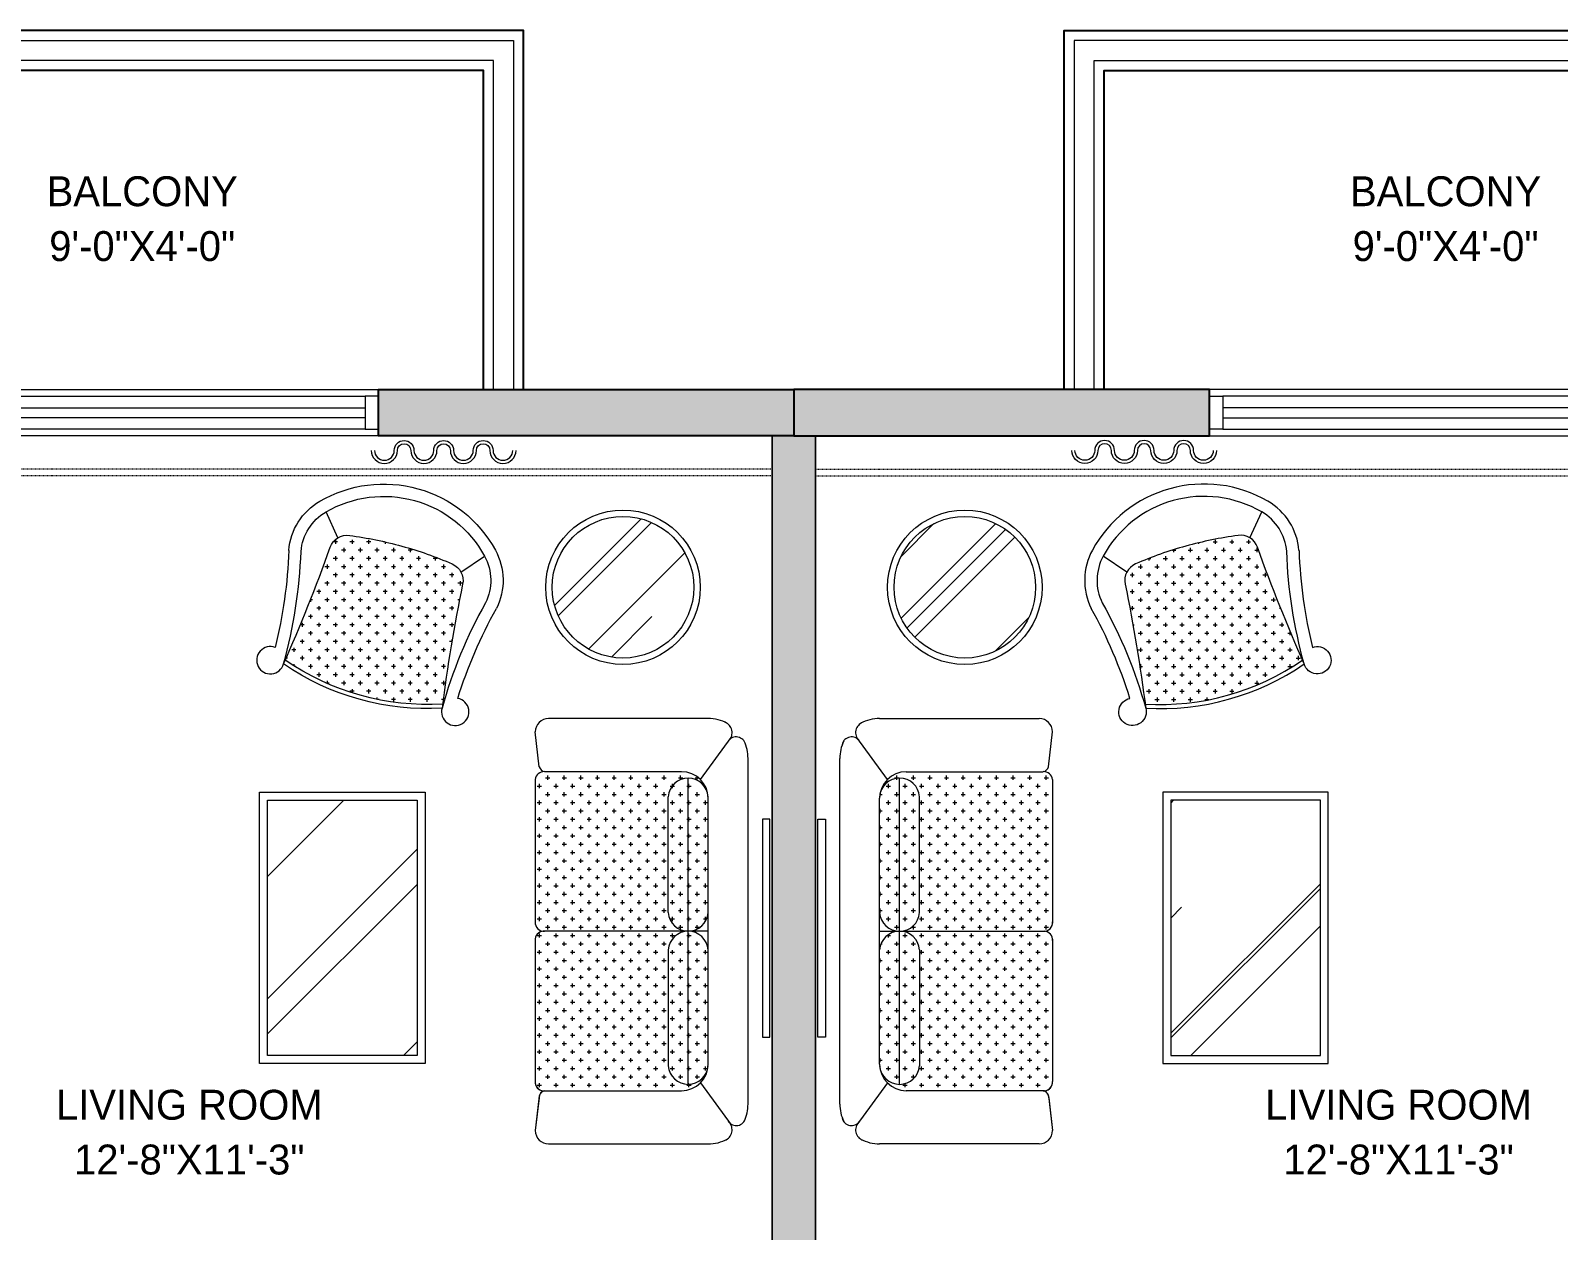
# Model space of a CAD drawing. Header units: inches. Extents: x 0 to 2865, y 0 to 4378.
# Drawn here: x 1393 to 1622.8, y 4197.4 to 4378 of the extents above; entities that cross this region are included whole.
import ezdxf

# ---------------------------------------------------------------- set-up
doc = ezdxf.new("R2010")
doc.units = ezdxf.units.IN
doc.linetypes.add('HIDDEN', pattern=[0.375, 0.25, -0.125])
doc.layers.add('A-WALL', color=113, linetype='Continuous', lineweight=9)
doc.layers.add('I-DOOR', color=6, linetype='Continuous', lineweight=20)
for name, color, linetype in [('A-WALL-EXTR', 2, 'Continuous'), ('I-FURN', 8, 'Continuous'), ('I-Furn Text', 7, 'Continuous'), ('I-GLAZ', 6, 'Continuous'), ('WALL', 4, 'Continuous')]:
    doc.layers.add(name, color=color, linetype=linetype)
doc.styles.add('1 by 8 new', font='GOTHIC.TTF', dxfattribs={"height": 4.5})
pattern_1 = [(45, (466.688, 33958.458), (21.213203, 56.568542), [375, -50, 125, -25]), (45, (481.36, 33990.808), (-41.18897, 5.83363), [75, -8.25, 150, -18.75]), (45, (460.501, 33982.323), (80.079843, 103.76792), [200, -35, 100, -25])]
pattern_2 = [(0, (-1254.5484, 3245.5516), (1.25, 1.25), [0.625, -1.875]), (90, (-1254.2359, 3245.2391), (-1.25, 1.25), [0.625, -1.875])]
pattern_3 = [(225, (-3194.487, 36736.642), (-12.727922, -33.9411255), [225, -30, 75, -15]), (225, (-3203.29, 36717.232), (24.713382, -3.500179), [45, -4.95, 90, -11.25]), (225, (-3190.775, 36722.323), (-48.0479058, -62.260752), [120, -21, 60, -15])]

# ---------------------------------------------------------------- blocks, each defined once
blk = doc.blocks.new('GDHHHJ')
at = {"layer": 'I-DOOR', "lineweight": 5}
h = blk.add_hatch(dxfattribs=at)
h.set_pattern_fill('CROSS', color=8, scale=5)
h.set_pattern_definition([(0, (-31775.115, -4860.0791), (1.25, 1.25), [0.625, -1.875]), (90, (-31774.8025, -4860.3916), (-1.25, 1.25), [0.625, -1.875])])
h.paths.add_polyline_path([(0.17, 10.79, 0.355559), (-1.61, 7.85, 0.033), (0, 0, 0.03652), (2.7, -7.59, 0.351603), (5.73, -9.14, -0.018537), (23.76, -6.12, 0.16826), (17.16, 17.54, -0.018537)])
at = {"layer": 'I-DOOR', "color": 8, "lineweight": 5}
blk.add_arc((-13.71, -3.82), 37.54, 356.4872, 34.6917, dxfattribs=at)
at = {"layer": 'I-FURN', "lineweight": 5}
for p, q in [((-1.24, 9.64), (-5.15, 11.41)), ((3.93, -8.89), (1.5, -12.43))]:
    blk.add_line(p, q, dxfattribs=at)
for points in [[(0.65, 17.02, 0.052088), (15.25, 19.06, -2.568097), (17.73, 17.8, -0.059207), (0.8, 15.17, 0.24532), (-5.15, 11.41, 0.421605), (1.5, -12.43, 0.24532), (8.54, -12.57, -0.059207), (24.38, -6.04, -2.568097), (22.91, -8.41, 0.052088), (9.37, -14.23)], [(17.73, 17.8, -0.019176), (0.17, 10.79, 0.355559), (-1.61, 7.85, 0.033), (0, 0, 0.036347), (2.68, -7.56, 0.355559), (5.73, -9.14, -0.019176), (24.38, -6.04)]]:
    blk.add_lwpolyline(points, format="xyb", dxfattribs=at)
for centre, radius, start, end in [((1.43, 7.59), 9.46, 94.7341, 149.8684), ((-13.71, -3.82), 38.16, 356.6648, 34.5141), ((9.8, 2.73), 19.14, 149.8684, 241.3105), ((5.15, -5.76), 9.46, 241.3105, 296.4448)]:
    blk.add_arc(centre, radius, start, end, dxfattribs=at)

msp = doc.modelspace()

# ---------------------------------------------------------------- hatches: boundary and pattern name
at = {"layer": 'A-WALL', "lineweight": 5, "transparency": 33554636}
h = msp.add_hatch(color=8, dxfattribs=at)
h.dxf.hatch_style = 1
h.paths.add_polyline_path([(1507.8, 4323.97), (1507.8, 4316.97), (1445.29, 4316.97), (1445.29, 4323.97)])
h = msp.add_hatch(color=8, dxfattribs=at)
h.dxf.hatch_style = 1
h.paths.add_polyline_path([(1507.8, 4323.97), (1507.8, 4316.97), (1570.31, 4316.97), (1570.31, 4323.97)])
h = msp.add_hatch(color=8, dxfattribs=at)
h.dxf.hatch_style = 1
h.paths.add_polyline_path([(1504.55, 4316.97), (1511.05, 4316.97), (1511.05, 4082.55), (1504.55, 4082.55)])
h = msp.add_hatch(color=8, dxfattribs=at)
h.dxf.hatch_style = 1
h.paths.add_polyline_path([(1511.05, 4316.97), (1504.55, 4316.97), (1504.55, 4082.55), (1511.05, 4082.55)])
at = {"layer": 'I-DOOR', "lineweight": 5, "transparency": 33554636}
h = msp.add_hatch(dxfattribs=at)
h.set_pattern_fill('CROSS', color=8, scale=5)
h.set_pattern_definition(pattern_2)
h.paths.add_polyline_path([(1488.9, 4262.69, -0.888741), (1494.87, 4262.98, 0.376275), (1490.9, 4266.46), (1470.31, 4266.46, 0.412553), (1468.9, 4265.27), (1468.9, 4243.65, 0.365744), (1470.09, 4242.46), (1491.9, 4242.46, -0.394163), (1488.9, 4245.26)])
h.paths.add_polyline_path([(1491.9, 4265.49, 0.394163), (1488.9, 4262.69), (1488.9, 4245.26, 0.394163), (1491.9, 4242.46)], flags=17)
h.paths.add_polyline_path([(1494.9, 4262.46, 0.032823), (1494.87, 4262.98, 0.36627), (1491.9, 4265.49), (1491.9, 4242.46, 0.394163), (1494.9, 4245.26)])
h.paths.add_polyline_path([(1494.9, 4239.66, 0.394163), (1491.9, 4242.46), (1491.9, 4219.42, 0.36627), (1494.87, 4221.93, 0.032823), (1494.9, 4222.46)])
h.paths.add_polyline_path([(1491.9, 4242.46, 0.394163), (1488.9, 4239.66), (1488.9, 4222.22, 0.394163), (1491.9, 4219.42)], flags=17)
h.paths.add_polyline_path([(1488.9, 4239.66, -0.394163), (1491.9, 4242.46), (1470.31, 4242.46, -0.040671), (1470.09, 4242.46, 0.365744), (1468.9, 4241.27), (1468.9, 4219.87, 0.415876), (1470.09, 4218.46), (1490.9, 4218.46, 0.376275), (1494.87, 4221.93, -0.888741), (1488.9, 4222.22)])
h = msp.add_hatch(dxfattribs=at)
h.set_pattern_fill('CROSS', color=8, scale=5)
h.set_pattern_definition(pattern_2)
h.paths.add_polyline_path([(1526.7, 4262.69, 0.888741), (1520.73, 4262.98, -0.376275), (1524.7, 4266.46), (1545.29, 4266.46, -0.412553), (1546.7, 4265.27), (1546.7, 4243.65, -0.365744), (1545.5, 4242.46), (1523.7, 4242.46, 0.394163), (1526.7, 4245.26)])
h.paths.add_polyline_path([(1523.7, 4265.49, -0.394163), (1526.7, 4262.69), (1526.7, 4245.26, -0.394163), (1523.7, 4242.46)], flags=17)
h.paths.add_polyline_path([(1520.7, 4262.46, -0.032823), (1520.73, 4262.98, -0.36627), (1523.7, 4265.49), (1523.7, 4242.46, -0.394163), (1520.7, 4245.26)])
h.paths.add_polyline_path([(1520.7, 4239.66, -0.394163), (1523.7, 4242.46), (1523.7, 4219.42, -0.36627), (1520.73, 4221.93, -0.032823), (1520.7, 4222.46)])
h.paths.add_polyline_path([(1523.7, 4242.46, -0.394163), (1526.7, 4239.66), (1526.7, 4222.22, -0.394163), (1523.7, 4219.42)], flags=17)
h.paths.add_polyline_path([(1526.7, 4239.66, 0.394163), (1523.7, 4242.46), (1545.29, 4242.46, 0.040671), (1545.5, 4242.46, -0.365744), (1546.7, 4241.27), (1546.7, 4219.87, -0.415876), (1545.5, 4218.46), (1524.7, 4218.46, -0.376275), (1520.73, 4221.93, 0.888741), (1526.7, 4222.22)])
at = {"layer": 'I-FURN', "lineweight": 5, "transparency": 33554636}
h = msp.add_hatch(dxfattribs=at)
h.set_pattern_fill('AR-RROOF', color=8, scale=15, angle=-135, style=0)
h.set_pattern_definition(pattern_3)
edge = h.paths.add_edge_path()
edge.add_arc((1482.09, 4294.21), 10.65, 0, 360)
h = msp.add_hatch(dxfattribs=at)
h.set_pattern_fill('AR-RROOF', color=8, scale=15, angle=-135, style=0)
h.set_pattern_definition(pattern_3)
edge = h.paths.add_edge_path()
edge.add_arc((1533.51, 4294.21), 10.65, 0, 360)
h = msp.add_hatch(dxfattribs=at)
h.set_pattern_fill('AR-RROOF', color=8, scale=25, angle=45, style=0)
h.set_pattern_definition(pattern_1)
h.paths.add_polyline_path([(1428.61, 4223.77), (1428.61, 4262.16), (1451.11, 4262.16), (1451.11, 4223.77)])
h = msp.add_hatch(dxfattribs=at)
h.set_pattern_fill('AR-RROOF', color=8, scale=25, angle=45, style=0)
h.set_pattern_definition(pattern_1)
h.paths.add_polyline_path([(1586.99, 4223.77), (1586.99, 4262.16), (1564.48, 4262.16), (1564.48, 4223.77)])

# ---------------------------------------------------------------- linework, layer by layer
at = {"layer": 'A-WALL', "color": 8, "lineweight": 5, "transparency": 33554636}
for points in [[(1349.05, 4323.97), (1349.05, 4376.47), (1465.63, 4376.47), (1465.63, 4323.97), (1462.63, 4323.97), (1462.63, 4373.47), (1352.05, 4373.47), (1352.05, 4323.97)], [(1666.55, 4323.97), (1666.55, 4376.47), (1549.96, 4376.47), (1549.96, 4323.97), (1552.96, 4323.97), (1552.96, 4373.47), (1663.55, 4373.47), (1663.55, 4323.97)], [(1504.55, 4316.97), (1511.05, 4316.97), (1511.05, 4082.55), (1504.55, 4082.55)], [(1511.05, 4316.97), (1504.55, 4316.97), (1504.55, 4082.55), (1511.05, 4082.55)]]:
    msp.add_lwpolyline(points, close=True, dxfattribs=at)
at = {"layer": 'A-WALL-EXTR', "color": 8, "linetype": 'HIDDEN', "lineweight": 5, "ltscale": 0.1, "transparency": 33554636}
for p, q in [((1504.55, 4311.97), (1352.8, 4311.97)), ((1511.05, 4311.97), (1662.8, 4311.97)), ((1504.55, 4310.97), (1352.8, 4310.97)), ((1511.05, 4310.97), (1662.8, 4310.97))]:
    msp.add_line(p, q, dxfattribs=at)
at = {"layer": 'I-FURN', "color": 8, "lineweight": 5, "transparency": 33554636}
for p, q in [((1494.9, 4274.46), (1470.9, 4274.46)), ((1520.7, 4274.46), (1544.7, 4274.46)), ((1469.49, 4267.2), (1468.9, 4272.46)), ((1493.73, 4265.29), (1498.34, 4271.61)), ((1521.87, 4265.29), (1517.25, 4271.61)), ((1546.11, 4267.2), (1546.7, 4272.46)), ((1500.9, 4216.46), (1500.9, 4268.46)), ((1500.9, 4216.46), (1500.9, 4268.46)), ((1514.7, 4216.46), (1514.7, 4268.46)), ((1514.7, 4216.46), (1514.7, 4268.46)), ((1490.9, 4266.46), (1470.31, 4266.46)), ((1524.7, 4266.46), (1545.29, 4266.46)), ((1468.9, 4265.27), (1468.9, 4243.65)), ((1491.9, 4219.42), (1491.9, 4265.49)), ((1523.7, 4219.42), (1523.7, 4265.49)), ((1546.7, 4265.27), (1546.7, 4243.65)), ((1488.9, 4245.26), (1488.9, 4262.69)), ((1494.9, 4222.46), (1494.9, 4262.46)), ((1520.7, 4222.46), (1520.7, 4262.46)), ((1526.7, 4245.26), (1526.7, 4262.69)), ((1468.9, 4241.27), (1468.9, 4219.87)), ((1494.9, 4242.46), (1470.09, 4242.46)), ((1520.7, 4242.46), (1545.5, 4242.46)), ((1546.7, 4241.27), (1546.7, 4219.87)), ((1488.9, 4239.66), (1488.9, 4222.22)), ((1526.7, 4239.66), (1526.7, 4222.22)), ((1469.49, 4217.71), (1468.9, 4212.46)), ((1469.46, 4217.41), (1468.9, 4212.46)), ((1470.09, 4218.46), (1490.9, 4218.46)), ((1493.73, 4219.63), (1498.34, 4213.31)), ((1521.87, 4219.63), (1517.25, 4213.31)), ((1545.5, 4218.46), (1524.7, 4218.46)), ((1546.11, 4217.71), (1546.7, 4212.46)), ((1546.14, 4217.41), (1546.7, 4212.46)), ((1470.9, 4210.46), (1494.9, 4210.46)), ((1544.7, 4210.46), (1520.7, 4210.46))]:
    msp.add_line(p, q, dxfattribs=at)
for points in [[(1444.71, 4314.8, 1), (1447.68, 4314.8, -1), (1450.65, 4314.8, 1), (1453.63, 4314.8, -1), (1456.6, 4314.8, 1), (1459.57, 4314.8, -1), (1462.55, 4314.8, 1), (1465.52, 4314.8)], [(1570.89, 4314.8, -1), (1567.92, 4314.8, 1), (1564.94, 4314.8, -1), (1561.97, 4314.8, 1), (1559, 4314.8, -1), (1556.02, 4314.8, 1), (1553.05, 4314.8, -1), (1550.08, 4314.8)], [(1444.23, 4314.8, 1), (1448.16, 4314.8, -1), (1450.18, 4314.8, 1), (1454.11, 4314.8, -1), (1456.12, 4314.8, 1), (1460.05, 4314.8, -1), (1462.07, 4314.8, 1), (1466, 4314.8, 1)], [(1571.37, 4314.8, -1), (1567.44, 4314.8, 1), (1565.42, 4314.8, -1), (1561.49, 4314.8, 1), (1559.48, 4314.8, -1), (1555.55, 4314.8, 1), (1553.53, 4314.8, -1), (1549.6, 4314.8, -1)]]:
    msp.add_lwpolyline(points, format="xyb", dxfattribs=at)
for points in [[(1427.41, 4222.57), (1427.41, 4263.36), (1452.31, 4263.36), (1452.31, 4222.57)], [(1588.19, 4222.57), (1588.19, 4263.36), (1563.28, 4263.36), (1563.28, 4222.57)], [(1428.61, 4223.77), (1428.61, 4262.16), (1451.11, 4262.16), (1451.11, 4223.77)], [(1586.99, 4223.77), (1586.99, 4262.16), (1564.48, 4262.16), (1564.48, 4223.77)]]:
    msp.add_lwpolyline(points, close=True, dxfattribs=at)
at = {"layer": 'I-FURN', "color": 8, "lineweight": 5, "transparency": 33554636, "elevation": 0}
for points in [[(1503.06, 4259.34), (1503.06, 4226.52), (1504.2, 4226.52), (1504.2, 4259.34)], [(1512.54, 4259.34), (1512.54, 4226.52), (1511.4, 4226.52), (1511.4, 4259.34)]]:
    msp.add_lwpolyline(points, close=True, dxfattribs=at)
at = {"layer": 'I-FURN', "color": 8, "lineweight": 5, "transparency": 33554636}
for centre, radius in [((1482.09, 4294.21), 11.62), ((1482.09, 4294.21), 10.65), ((1533.51, 4294.21), 11.62), ((1533.51, 4294.21), 10.65)]:
    msp.add_circle(centre, radius, dxfattribs=at)
for centre, radius, start, end in [((1470.9, 4272.46), 2, 90, 180), ((1494.9, 4268.46), 6, 61.3476, 90), ((1496.85, 4272.34), 1.66, 313.9801, 70.2974), ((1518.74, 4272.34), 1.66, 109.7026, 226.0199), ((1520.7, 4268.46), 6, 90, 118.6524), ((1544.7, 4272.46), 2, 0, 90), ((1499.12, 4270.26), 1.43, 12.213, 146.1098), ((1499.12, 4270.26), 1.43, 12.213, 146.1098), ((1499.12, 4270.26), 1.43, 12.213, 146.1098), ((1494.9, 4268.46), 6, 0, 25.6936), ((1520.7, 4268.46), 6, 154.3064, 180), ((1516.47, 4270.26), 1.43, 33.8902, 167.787), ((1516.47, 4270.26), 1.43, 33.8902, 167.787), ((1516.47, 4270.26), 1.43, 33.8902, 167.787), ((1470.2, 4265.16), 1.31, 85.342, 175.0169), ((1470.48, 4267.47), 1.02, 194.8628, 260.2174), ((1490.9, 4262.46), 4, 0, 90), ((1524.7, 4262.46), 4, 90, 180), ((1545.12, 4267.47), 1.02, 279.7826, 345.1372), ((1545.4, 4265.16), 1.31, 4.9831, 94.658), ((1491.9, 4262.48), 3.01, 3.9499, 176.0501), ((1523.7, 4262.48), 3.01, 3.9499, 176.0501), ((1491.9, 4245.46), 3.01, 183.9499, 356.0501), ((1523.7, 4245.46), 3.01, 183.9499, 356.0501), ((1470.2, 4243.76), 1.31, 175.0169, 274.658), ((1545.4, 4243.76), 1.31, 265.342, 4.9831), ((1470.2, 4241.16), 1.31, 94.658, 184.9831), ((1491.9, 4239.45), 3.01, 3.9499, 176.0501), ((1523.7, 4239.45), 3.01, 3.9499, 176.0501), ((1545.4, 4241.16), 1.31, 355.0169, 85.342), ((1491.9, 4222.43), 3.01, 183.9499, 356.0501), ((1490.9, 4222.46), 4, 270, 0), ((1524.7, 4222.46), 4, 180, 270), ((1523.7, 4222.43), 3.01, 183.9499, 356.0501), ((1470.2, 4219.76), 1.31, 175.0169, 265.342), ((1545.4, 4219.76), 1.31, 274.658, 4.9831), ((1470.2, 4219.76), 1.31, 184.9831, 274.658), ((1470.48, 4217.45), 1.02, 99.7826, 182.036), ((1470.48, 4217.45), 1.02, 99.7826, 165.1372), ((1545.4, 4219.76), 1.31, 265.342, 355.0169), ((1545.12, 4217.45), 1.02, 357.964, 80.2174), ((1545.12, 4217.45), 1.02, 14.8628, 80.2174), ((1494.9, 4216.46), 6, 334.3064, 0), ((1520.7, 4216.46), 6, 180, 205.6936), ((1496.85, 4212.57), 1.66, 289.7026, 46.0199), ((1499.12, 4214.65), 1.43, 213.8902, 347.787), ((1499.12, 4214.65), 1.43, 213.8902, 347.787), ((1499.12, 4214.65), 1.43, 213.8902, 347.787), ((1516.47, 4214.65), 1.43, 192.213, 326.1098), ((1516.47, 4214.65), 1.43, 192.213, 326.1098), ((1516.47, 4214.65), 1.43, 192.213, 326.1098), ((1518.74, 4212.57), 1.66, 133.9801, 250.2974), ((1470.9, 4212.46), 2, 180, 270), ((1470.9, 4212.46), 2, 180, 270), ((1494.9, 4216.46), 6, 270, 298.6524), ((1520.7, 4216.46), 6, 241.3476, 270), ((1544.7, 4212.46), 2, 270, 0), ((1544.7, 4212.46), 2, 270, 0)]:
    msp.add_arc(centre, radius, start, end, dxfattribs=at)
at = {"layer": 'I-GLAZ', "color": 8, "lineweight": 5, "ltscale": 0.05, "transparency": 33554636}
for points in [[(1445.29, 4323.97), (1445.29, 4316.97), (1373.29, 4316.97), (1373.29, 4323.97)], [(1570.31, 4323.97), (1570.31, 4316.97), (1642.31, 4316.97), (1642.31, 4323.97)], [(1375.29, 4317.97), (1375.29, 4322.97), (1443.29, 4322.97), (1443.29, 4317.97)], [(1443.29, 4319.72), (1375.29, 4319.72), (1375.29, 4321.22), (1443.29, 4321.22)], [(1445.29, 4317.97), (1445.29, 4322.97), (1443.29, 4322.97), (1443.29, 4317.97)], [(1570.31, 4317.97), (1570.31, 4322.97), (1572.31, 4322.97), (1572.31, 4317.97)], [(1640.31, 4317.97), (1640.31, 4322.97), (1572.31, 4322.97), (1572.31, 4317.97)], [(1572.31, 4319.72), (1640.31, 4319.72), (1640.31, 4321.22), (1572.31, 4321.22)]]:
    msp.add_lwpolyline(points, close=True, dxfattribs=at)
at = {"layer": 'WALL', "color": 8, "ltscale": 0.1, "transparency": 33554636}
for points in [[(1467.13, 4323.97), (1467.13, 4377.97), (1347.55, 4377.97), (1347.55, 4323.97)], [(1548.46, 4323.97), (1548.46, 4377.97), (1668.05, 4377.97), (1668.05, 4323.97)], [(1461.13, 4323.97), (1461.13, 4371.97), (1353.55, 4371.97), (1353.55, 4323.97)], [(1554.46, 4323.97), (1554.46, 4371.97), (1662.05, 4371.97), (1662.05, 4323.97)]]:
    msp.add_lwpolyline(points, dxfattribs=at)
for points in [[(1507.8, 4323.97), (1507.8, 4316.97), (1445.29, 4316.97), (1445.29, 4323.97)], [(1507.8, 4323.97), (1507.8, 4316.97), (1570.31, 4316.97), (1570.31, 4323.97)]]:
    msp.add_lwpolyline(points, close=True, dxfattribs=at)

# ---------------------------------------------------------------- block references
at = {"layer": 'I-FURN', "color": 8, "lineweight": 5, "transparency": 33554636, "xscale": -1, "rotation": 90}
msp.add_blockref('GDHHHJ', (1448.83, 4300.4), dxfattribs=at)
at = {"layer": 'I-FURN', "color": 8, "lineweight": 5, "transparency": 33554636, "rotation": 270}
msp.add_blockref('GDHHHJ', (1566.76, 4300.4), dxfattribs=at)

# ---------------------------------------------------------------- texts
at = {"layer": 'I-Furn Text', "color": 8, "lineweight": 5, "transparency": 33554636, "char_height": 4.5, "width": 50.4719, "attachment_point": 2, "style": '1 by 8 new'}
for s, insert in [('BALCONY', (1409.77, 4356.04)), ('BALCONY', (1605.83, 4356.04)), ('9\'-0"X4\'-0"', (1409.77, 4347.79)), ('9\'-0"X4\'-0"', (1605.83, 4347.79)), ('LIVING ROOM', (1416.85, 4218.6)), ('LIVING ROOM', (1598.75, 4218.6)), ('12\'-8"X11\'-3"', (1416.85, 4210.36)), ('12\'-8"X11\'-3"', (1598.75, 4210.36))]:
    msp.add_mtext(s, dxfattribs=dict(at, insert=insert))

doc.saveas('drawing.dxf')
